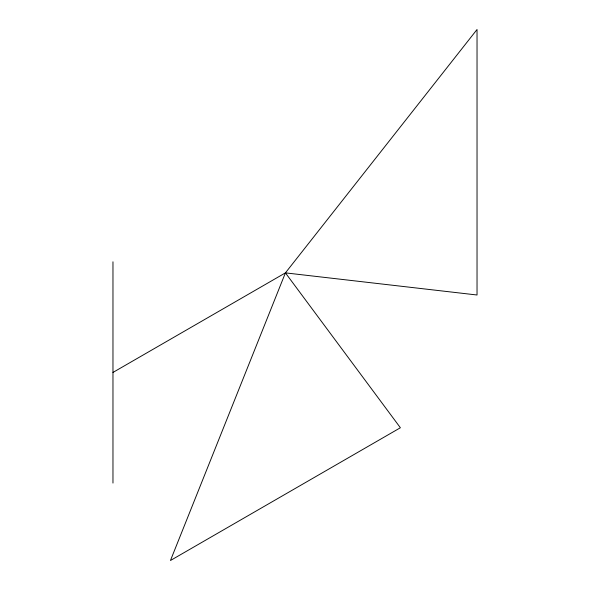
<?xml version="1.0" encoding="UTF-8"?>
<svg xmlns="http://www.w3.org/2000/svg" width="590" height="590" viewBox="0 0 590 590"><rect width="100%" height="100%" fill="white"/><g stroke="black" fill="none" stroke-linecap="round" stroke-linejoin="round"><path stroke-width="0.89" d="M285.42 272.875L170.458 560.5L400.381 427.75L285.42 272.875L477.03 29.5L477.03 295L285.42 272.875L112.97 372.438M112.97 261.812L112.97 483.063"/></g></svg>
